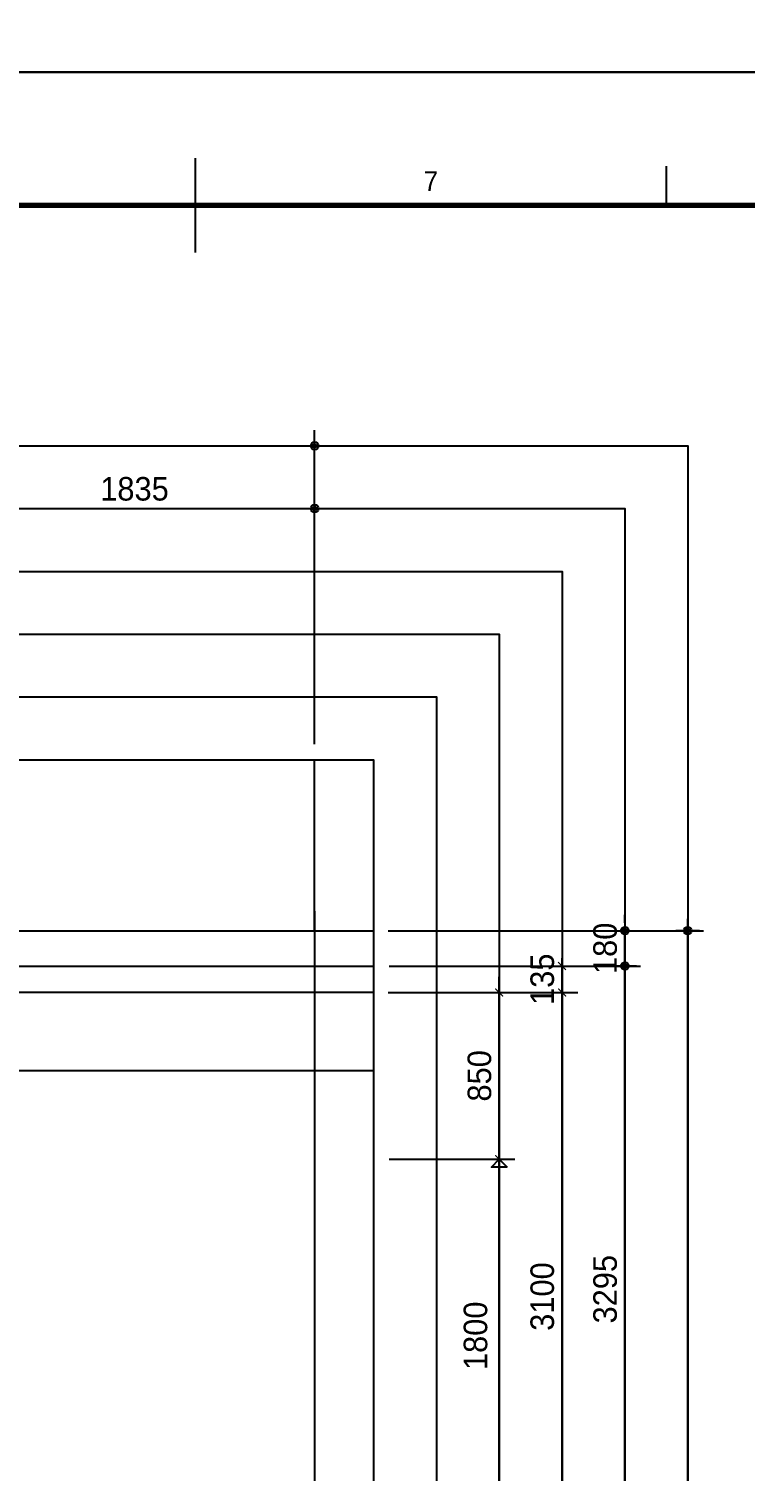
# Model space of a CAD drawing. Header units: millimetres. Extents: x -24416 to 92204, y -190080 to 23760.
# Drawn here: x 66146 to 69794, y -7132 to 220 of the extents above; entities that cross this region are included whole.
import ezdxf
from ezdxf.enums import TextEntityAlignment as Align
from ezdxf.xclip import XClip

# ---------------------------------------------------------------- set-up
doc = ezdxf.new("R2010")
doc.units = ezdxf.units.MM
doc.header["$LTSCALE"] = 50
doc.header["$XCLIPFRAME"] = 0
doc.linetypes.add('AUDIT_D_220706163347-0', pattern=[0])
doc.linetypes.add('CEN', pattern=[62, 60, -1, 0, -1])
doc.layers.get('defpoints').update_dxf_attribs({"color": 139})
for name, color, linetype in [('AA-BORD-FORM', 7, 'Continuous'), ('AA-BORD-TEXT', 3, 'Continuous'), ('AA-XXXX-DIMS', 7, 'Continuous'), ('ARDM', 7, 'Continuous'), ('CEN_CON', 1, 'CEN'), ('DIM', 7, 'AUDIT_D_220706163347-0'), ('실명박스', 7, 'AUDIT_D_220706163347-0')]:
    doc.layers.add(name, color=color, linetype=linetype)
doc.layers.add('MC', color=135, linetype='Continuous', plot=False)
doc.styles.add('HAUD01', font='Dotum.ttf')
doc.styles.add('맑은고딕', font='malgun.ttf', dxfattribs={"width": 0.9})
doc.dimstyles.new('DIM_40', dxfattribs={"dimscale": 40, "dimtxt": 3, "dimasz": 1, "dimexe": 2, "dimexo": 2, "dimgap": 1, "dimtad": 1, "dimdec": 0, "dimzin": 0, "dimdsep": 46, "dimtxsty": '맑은고딕', "dimblk1": 'DIMDOT', "dimblk2": 'DIMDOT', "dimsah": 1, "dimcen": 0.09, "dimdle": 2, "dimclrd": 7, "dimclre": 7, "dimclrt": 3, "dimadec": 0, "dimazin": 0, "dimtfac": 1, "dimtdec": 0, "dimtix": 1, "dimtmove": 2, "dimatfit": 3, "dimldrblk": 'DIMDOT', "dimfxl": 2, "dimtolj": 1, "dimtzin": 0, "dimarcsym": 0})
doc.dimstyles.new('MCDIM_40', dxfattribs={"dimscale": 40, "dimtxt": 3, "dimasz": 1, "dimexe": 2, "dimexo": 2, "dimgap": 1, "dimtad": 1, "dimdec": 0, "dimzin": 0, "dimdsep": 46, "dimtxsty": '맑은고딕', "dimblk1": 'ARCHTICK', "dimblk2": 'ARCHTICK', "dimsah": 1, "dimcen": 0.09, "dimdle": 2, "dimclrd": 7, "dimclre": 7, "dimclrt": 3, "dimadec": 0, "dimazin": 0, "dimtfac": 1, "dimtdec": 0, "dimtix": 1, "dimtmove": 2, "dimatfit": 3, "dimldrblk": 'ARCHTICK', "dimfxl": 1, "dimtolj": 1, "dimtzin": 0, "dimarcsym": 0})
doc.dimstyles.new('외부80-WIN', dxfattribs={"dimscale": 40, "dimtxt": 3, "dimasz": 1, "dimexe": 2, "dimexo": 2.5, "dimgap": 1.5, "dimtad": 1, "dimdec": 0, "dimzin": 0, "dimdsep": 46, "dimtxsty": '맑은고딕', "dimblk": 'DO2-2', "dimblk1": 'DO2-2', "dimblk2": 'DIMDOT', "dimcen": 0.09, "dimdle": 2, "dimclrd": 7, "dimclre": 7, "dimclrt": 3, "dimadec": 0, "dimazin": 0, "dimtfac": 1, "dimtdec": 0, "dimtix": 1, "dimtmove": 2, "dimatfit": 3, "dimldrblk": 'DO2-2', "dimfxl": 1, "dimtolj": 1, "dimtzin": 0, "dimarcsym": 0})

# ---------------------------------------------------------------- blocks, each defined once
blk = doc.blocks.new('XR-FORM 청주월명')
at = {"layer": 'AA-BORD-FORM', "color": 2}
for p, q in [((421, 571), (421, 583)), ((481, 577), (481, 582))]:
    blk.add_line(p, q, dxfattribs=at)
at = {"layer": 'AA-BORD-FORM', "color": 1}
blk.add_lwpolyline([(0, 0), (841, 0), (841, 594), (0, 594)], close=True, dxfattribs=at)
at = {"layer": 'AA-BORD-FORM', "color": 2, "const_width": 0.682}
blk.add_lwpolyline([(21, 17), (21, 577), (821, 577), (821, 17)], close=True, dxfattribs=at)
at = {"layer": 'AA-BORD-TEXT', "color": 7, "style": 'HAUD01'}
blk.add_text('7', height=2.5, dxfattribs=at).set_placement((451, 580.1), align=Align.MIDDLE_CENTER)
blk = doc.blocks.new('U-76B(확장)', base_point=(4647231.1, 20750.39))
at = {"layer": 'CEN_CON'}
for p, q in [((14975, 8380), (14975, -295)), ((15155, 8380), (15155, -295)), ((15255, 0), (-300, 0))]:
    blk.add_line(p, q, dxfattribs=at)
at = {"layer": 'MC'}
for p, q in [((14440, -295), (14440, 5510)), ((14840, -295), (14840, 5510))]:
    blk.add_line(p, q, dxfattribs=at)
blk = doc.blocks.new('A$C415C5DAF')
at = {"layer": 'CEN_CON'}
blk.add_line((55116, -22754.2), (55116, -21882.6), dxfattribs=at)
blk = doc.blocks.new('DIMDOT')
at = {"layer": 'AA-XXXX-DIMS'}
for p, q in [((-1.5, 0), (1.5, 0)), ((0, -1.5), (0, 1.5))]:
    blk.add_line(p, q, dxfattribs=at)
for radius in [0.5, 0.25]:
    blk.add_circle((0, 0), radius, dxfattribs=at)
blk = doc.blocks.new('*D821')
at = {"layer": 'defpoints', "color": 0, "transparency": 16777216}
for p in [(20534.2, -25665.5), (9999.2, -27265.5), (20534.2, -27265.5)]:
    blk.add_point(p, dxfattribs=at)
at = {"layer": 'DIM', "color": 7, "lineweight": -2, "transparency": 16777216}
for p, q in [((9999.2, -27185.5), (9999.2, -25585.5)), ((20534.2, -27185.5), (20534.2, -25585.5)), ((10039.2, -25665.5), (20494.2, -25665.5))]:
    blk.add_line(p, q, dxfattribs=at)
at = {"layer": 'DIM', "color": 7, "lineweight": -2, "transparency": 16777216, "xscale": 40, "yscale": 40, "zscale": 40, "rotation": 180}
blk.add_blockref('DIMDOT', (9999.2, -25665.5), dxfattribs=at)
at = {"layer": 'DIM', "color": 7, "lineweight": -2, "transparency": 16777216, "xscale": 40, "yscale": 40, "zscale": 40}
blk.add_blockref('DIMDOT', (20534.2, -25665.5), dxfattribs=at)
at = {"layer": 'DIM', "color": 3, "transparency": 16777216, "insert": (15266.7, -25565.4), "char_height": 120, "attachment_point": 5, "style": 'HAUD01'}
blk.add_mtext('\\A1;10535', dxfattribs=at)
blk = doc.blocks.new('*D828')
at = {"layer": 'defpoints', "color": 0, "transparency": 16777216}
for p in [(20534.2, -25985.5), (18699.2, -27265.5), (20534.2, -27265.5)]:
    blk.add_point(p, dxfattribs=at)
at = {"layer": 'DIM', "color": 7, "lineweight": -2, "transparency": 16777216}
for p, q in [((18699.2, -27185.5), (18699.2, -25905.5)), ((20534.2, -27185.5), (20534.2, -25905.5)), ((18739.2, -25985.5), (20494.2, -25985.5))]:
    blk.add_line(p, q, dxfattribs=at)
at = {"layer": 'DIM', "color": 7, "lineweight": -2, "transparency": 16777216, "xscale": 40, "yscale": 40, "zscale": 40, "rotation": 180}
blk.add_blockref('DIMDOT', (18699.2, -25985.5), dxfattribs=at)
at = {"layer": 'DIM', "color": 7, "lineweight": -2, "transparency": 16777216, "xscale": 40, "yscale": 40, "zscale": 40}
blk.add_blockref('DIMDOT', (20534.2, -25985.5), dxfattribs=at)
at = {"layer": 'DIM', "color": 3, "transparency": 16777216, "insert": (19616.7, -25885.4), "char_height": 120, "attachment_point": 5, "style": 'HAUD01'}
blk.add_mtext('\\A1;1835', dxfattribs=at)
blk = doc.blocks.new('*D47')
at = {"layer": 'defpoints', "color": 0, "transparency": 16777216}
for p in [(20834.2, -28137.1), (22434.2, -28137.1), (20834.2, -43292.1)]:
    blk.add_point(p, dxfattribs=at)
at = {"layer": 'DIM', "color": 7, "lineweight": -2, "transparency": 16777216}
for p, q in [((20914.2, -28137.1), (22514.2, -28137.1)), ((22434.2, -43252.1), (22434.2, -28177.1)), ((20914.2, -43292.1), (22514.2, -43292.1))]:
    blk.add_line(p, q, dxfattribs=at)
at = {"layer": 'DIM', "color": 7, "lineweight": -2, "transparency": 16777216, "xscale": 40, "yscale": 40, "zscale": 40}
for p, rotation in [((22434.2, -28137.1), 90), ((22434.2, -43292.1), 270)]:
    blk.add_blockref('DIMDOT', p, dxfattribs=dict(at, rotation=rotation))
at = {"layer": 'DIM', "color": 3, "transparency": 16777216, "insert": (22331.9, -34679.6), "char_height": 120, "attachment_point": 5, "rotation": 90, "style": 'HAUD01'}
blk.add_mtext('\\A1;15155', dxfattribs=at)
blk = doc.blocks.new('*D52')
at = {"layer": 'defpoints', "color": 0, "transparency": 16777216}
for p in [(20834.2, -28317.1), (22114.2, -28317.1), (20834.2, -31612.1)]:
    blk.add_point(p, dxfattribs=at)
at = {"layer": 'DIM', "color": 7, "lineweight": -2, "transparency": 16777216}
for p, q in [((20914.2, -28317.1), (22194.2, -28317.1)), ((22114.2, -31572.1), (22114.2, -28357.1)), ((20914.2, -31612.1), (22194.2, -31612.1))]:
    blk.add_line(p, q, dxfattribs=at)
at = {"layer": 'DIM', "color": 7, "lineweight": -2, "transparency": 16777216, "xscale": 40, "yscale": 40, "zscale": 40}
for p, rotation in [((22114.2, -28317.1), 90), ((22114.2, -31612.1), 270)]:
    blk.add_blockref('DIMDOT', p, dxfattribs=dict(at, rotation=rotation))
at = {"layer": 'DIM', "color": 3, "transparency": 16777216, "insert": (22014.1, -29964.6), "char_height": 120, "attachment_point": 5, "rotation": 90, "style": 'HAUD01'}
blk.add_mtext('\\A1;3295', dxfattribs=at)
blk = doc.blocks.new('*D53')
at = {"layer": 'defpoints', "color": 0, "transparency": 16777216}
for p in [(20829.2, -28137.1), (22114.2, -28137.1), (20834.2, -28317.1)]:
    blk.add_point(p, dxfattribs=at)
at = {"layer": 'DIM', "color": 7, "lineweight": -2, "transparency": 16777216}
for p, q in [((22114.2, -28097.1), (22114.2, -28057.1)), ((20909.2, -28137.1), (22194.2, -28137.1)), ((22114.2, -28317.1), (22114.2, -28137.1)), ((20914.2, -28317.1), (22194.2, -28317.1)), ((22114.2, -28357.1), (22114.2, -28397.1))]:
    blk.add_line(p, q, dxfattribs=at)
at = {"layer": 'DIM', "color": 7, "lineweight": -2, "transparency": 16777216, "xscale": 40, "yscale": 40, "zscale": 40}
for p, rotation in [((22114.2, -28137.1), 270), ((22114.2, -28317.1), 90)]:
    blk.add_blockref('DIMDOT', p, dxfattribs=dict(at, rotation=rotation))
at = {"layer": 'DIM', "color": 3, "transparency": 16777216, "insert": (22014.1, -28227.1), "char_height": 120, "attachment_point": 5, "rotation": 90, "style": 'HAUD01'}
blk.add_mtext('\\A1;180', dxfattribs=at)
blk = doc.blocks.new('_ArchTick')
at = {"color": 0, "linetype": 'ByBlock', "const_width": 0.15}
blk.add_lwpolyline([(-0.5, -0.5), (0.5, 0.5)], dxfattribs=at)
blk = doc.blocks.new('*D59')
at = {"layer": 'defpoints', "color": 0, "transparency": 16777216}
for p in [(20829.2, -28452.1), (21794.2, -28452.1), (20829.2, -31552.1)]:
    blk.add_point(p, dxfattribs=at)
at = {"layer": 'DIM', "color": 7, "lineweight": -2, "transparency": 16777216}
for p, q in [((21794.2, -31632.1), (21794.2, -28372.1)), ((20909.2, -28452.1), (21874.2, -28452.1)), ((20909.2, -31552.1), (21874.2, -31552.1))]:
    blk.add_line(p, q, dxfattribs=at)
at = {"layer": 'DIM', "color": 7, "lineweight": -2, "transparency": 16777216, "xscale": 40, "yscale": 40, "zscale": 40}
for p, rotation in [((21794.2, -28452.1), 90), ((21794.2, -31552.1), 270)]:
    blk.add_blockref('_ArchTick', p, dxfattribs=dict(at, rotation=rotation))
at = {"layer": 'DIM', "color": 3, "transparency": 16777216, "insert": (21694.1, -30002.1), "char_height": 120, "attachment_point": 5, "rotation": 90, "style": 'HAUD01'}
blk.add_mtext('\\A1;3100', dxfattribs=at)
blk = doc.blocks.new('*D60')
at = {"layer": 'defpoints', "color": 0, "transparency": 16777216}
for p in [(20834.2, -28317.1), (21794.2, -28317.1), (20829.2, -28452.1)]:
    blk.add_point(p, dxfattribs=at)
at = {"layer": 'DIM', "color": 7, "lineweight": -2, "transparency": 16777216}
for p, q in [((21794.2, -28317.1), (21794.2, -28277.1)), ((20914.2, -28317.1), (21874.2, -28317.1)), ((21794.2, -28452.1), (21794.2, -28317.1)), ((20909.2, -28452.1), (21874.2, -28452.1)), ((21794.2, -28452.1), (21794.2, -28492.1))]:
    blk.add_line(p, q, dxfattribs=at)
at = {"layer": 'DIM', "color": 7, "lineweight": -2, "transparency": 16777216, "xscale": 40, "yscale": 40, "zscale": 40}
for p, rotation in [((21794.2, -28317.1), 270), ((21794.2, -28452.1), 90)]:
    blk.add_blockref('_ArchTick', p, dxfattribs=dict(at, rotation=rotation))
at = {"layer": 'DIM', "color": 3, "transparency": 16777216, "insert": (21694.1, -28384.6), "char_height": 120, "attachment_point": 5, "rotation": 90, "style": 'HAUD01'}
blk.add_mtext('\\A1;135', dxfattribs=at)
blk = doc.blocks.new('DO2-2')
at = {"layer": 'ARDM'}
blk.add_line((0, 0), (-2, 0), dxfattribs=at)
blk.add_lwpolyline([(-1, -1), (-1, 1), (0, 0)], close=True, dxfattribs=at)
blk = doc.blocks.new('*D68')
at = {"layer": 'defpoints', "color": 0, "transparency": 16777216}
for p in [(20834.2, -29302.1), (21474.2, -29302.1), (20834.2, -31102.1)]:
    blk.add_point(p, dxfattribs=at)
at = {"layer": 'DIM', "color": 7, "lineweight": -2, "transparency": 16777216}
for p, q in [((20934.2, -29302.1), (21554.2, -29302.1)), ((21474.2, -31062.1), (21474.2, -29342.1)), ((20934.2, -31102.1), (21554.2, -31102.1))]:
    blk.add_line(p, q, dxfattribs=at)
at = {"layer": 'DIM', "color": 7, "lineweight": -2, "transparency": 16777216, "xscale": 40, "yscale": 40, "zscale": 40}
for p, rotation in [((21474.2, -29302.1), 90), ((21474.2, -31102.1), 270)]:
    blk.add_blockref('DO2-2', p, dxfattribs=dict(at, rotation=rotation))
at = {"layer": 'DIM', "color": 3, "transparency": 16777216, "insert": (21354.1, -30202.1), "char_height": 120, "attachment_point": 5, "rotation": 90, "style": 'HAUD01'}
blk.add_mtext('\\A1;1800', dxfattribs=at)
blk = doc.blocks.new('*D69')
at = {"layer": 'defpoints', "color": 0, "transparency": 16777216}
for p in [(20829.2, -28452.1), (21474.2, -28452.1), (20834.2, -29302.1)]:
    blk.add_point(p, dxfattribs=at)
at = {"layer": 'DIM', "color": 7, "lineweight": -2, "transparency": 16777216}
for p, q in [((21474.2, -29382.1), (21474.2, -28372.1)), ((20909.2, -28452.1), (21554.2, -28452.1)), ((20914.2, -29302.1), (21554.2, -29302.1))]:
    blk.add_line(p, q, dxfattribs=at)
at = {"layer": 'DIM', "color": 7, "lineweight": -2, "transparency": 16777216, "xscale": 40, "yscale": 40, "zscale": 40}
for p, rotation in [((21474.2, -28452.1), 90), ((21474.2, -29302.1), 270)]:
    blk.add_blockref('_ArchTick', p, dxfattribs=dict(at, rotation=rotation))
at = {"layer": 'DIM', "color": 3, "transparency": 16777216, "insert": (21374.1, -28877.1), "char_height": 120, "attachment_point": 5, "rotation": 90, "style": 'HAUD01'}
blk.add_mtext('\\A1;850', dxfattribs=at)
blk = doc.blocks.new('DIM-1108')
at = {"layer": 'DIM'}
for base, p1, picture, middle in [((20534.2, -25665.5), (9999.2, -27265.5), '*D821', (15266.7, -25565.4)), ((20534.2, -25985.5), (18699.2, -27265.5), '*D828', (19616.7, -25885.4))]:
    dim = blk.add_linear_dim(base=base, p1=p1, p2=(20534.2, -27265.5), dimstyle='DIM_40', override={"dimscale": 40, "dimtxsty": 'HAUD01'}, dxfattribs=at)
    dim.commit()
    dim.dimension.update_dxf_attribs({"geometry": picture, "text_midpoint": middle})
for base, p1, p2, dimstyle, override, picture, middle in [((22114.2, -28137.1), (20834.2, -28317.1), (20829.2, -28137.1), 'DIM_40', {"dimscale": 40, "dimtxsty": 'HAUD01'}, '*D53', (22014.1, -28227.1)), ((21794.2, -28317.1), (20829.2, -28452.1), (20834.2, -28317.1), 'MCDIM_40', {"dimtxsty": 'HAUD01'}, '*D60', (21694.1, -28384.6)), ((22114.2, -28317.1), (20834.2, -31612.1), (20834.2, -28317.1), 'DIM_40', {"dimscale": 40, "dimtxsty": 'HAUD01'}, '*D52', (22014.1, -29964.6)), ((21794.2, -28452.1), (20829.2, -31552.1), (20829.2, -28452.1), 'MCDIM_40', {"dimtxsty": 'HAUD01'}, '*D59', (21694.1, -30002.1)), ((21474.2, -28452.1), (20834.2, -29302.1), (20829.2, -28452.1), 'MCDIM_40', {"dimtxsty": 'HAUD01'}, '*D69', (21374.1, -28877.1)), ((21474.2, -29302.1), (20834.2, -31102.1), (20834.2, -29302.1), '외부80-WIN', {"dimtxsty": 'HAUD01'}, '*D68', (21354.1, -30202.1))]:
    dim = blk.add_linear_dim(base=base, p1=p1, p2=p2, angle=270, dimstyle=dimstyle, override=override, dxfattribs=at)
    dim.commit()
    dim.dimension.update_dxf_attribs({"geometry": picture, "text_midpoint": middle})
dim = blk.add_linear_dim(base=(22434.2, -28137.1), p1=(20834.2, -43292.1), p2=(20834.2, -28137.1), angle=270, dimstyle='DIM_40', override={"dimscale": 40, "dimtxsty": 'HAUD01'}, dxfattribs=at)
dim.commit()
dim.dimension.update_dxf_attribs({"geometry": '*D47', "text_midpoint": (22331.9, -34679.6), "dimtype": 128})

msp = doc.modelspace()

# ---------------------------------------------------------------- linework, layer by layer
at = {"layer": 'defpoints'}
for points in [[(69501.4, -21432.1), (54061.2, -21432.1), (54061.2, -1905.5), (69501.4, -1905.5)], [(69181.4, -21112.1), (54381.2, -21112.1), (54381.2, -2225.5), (69181.4, -2225.5)], [(68861.4, -20792.1), (54701.2, -20792.1), (54701.2, -2545.5), (68861.4, -2545.5)], [(68541.4, -20472.1), (55021.2, -20472.1), (55021.2, -2865.5), (68541.4, -2865.5)], [(68221.4, -20152.1), (55341.2, -20152.1), (55341.2, -3185.5), (68221.4, -3185.5)], [(67901.4, -19832.1), (55661.2, -19832.1), (55661.2, -3505.5), (67901.4, -3505.5)]]:
    msp.add_lwpolyline(points, close=True, dxfattribs=at)

# ---------------------------------------------------------------- block references
at = {"xscale": 40, "yscale": 40, "zscale": 40}
for p in [(50153.9, 0), (50153.9, -23760)]:
    msp.add_blockref('XR-FORM 청주월명', p, dxfattribs=at)
msp.add_blockref('DIM-1108', (47067.2, 23760))
ref = msp.add_blockref('U-76B(확장)', (46851, 4627699), dxfattribs=dict(rotation=90))
XClip(ref).set_block_clipping_path([(-300, -300), (16026.5922833934, 11940.1364734633)])
at = {"layer": '실명박스'}
msp.add_blockref('A$C415C5DAF', (12485.4, 18377.1), dxfattribs=at)

doc.saveas('drawing.dxf')
